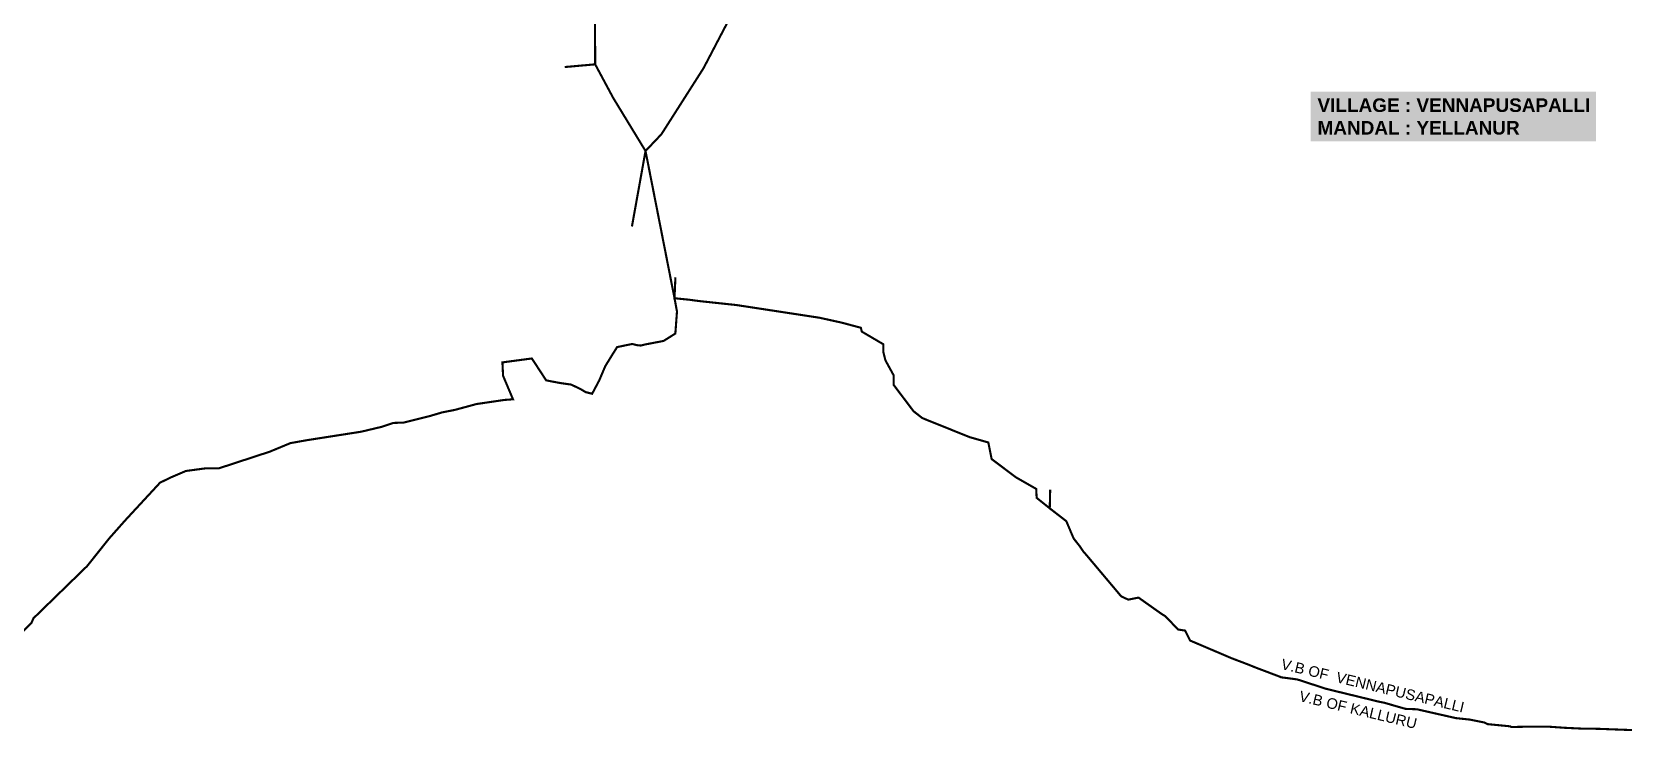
# Model space of a CAD drawing. Header units: inches. Extents: x 174104 to 230935, y 1583276 to 1631460.
# Drawn here: x 180822 to 186101, y 1619373 to 1621693 of the extents above; entities that cross this region are included whole.
import ezdxf
from ezdxf.enums import TextEntityAlignment as Align

# ---------------------------------------------------------------- set-up
doc = ezdxf.new("R2010")
doc.units = ezdxf.units.IN
doc.header["$LTSCALE"] = 15
doc.header["$MEASUREMENT"] = 0
doc.linetypes.add('HIDDEN2', pattern=[0.1875, 0.125, -0.0625])
for name, color, linetype in [('TEXT', 1, 'Continuous'), ('VB', 72, 'Continuous'), ('VILLAGE BOUNDRY', 5, 'Continuous')]:
    doc.layers.add(name, color=color, linetype=linetype)
doc.styles.get("Standard").update_dxf_attribs({"font": 'arial.ttf'})

msp = doc.modelspace()

# ---------------------------------------------------------------- linework, layer by layer
at = {"layer": 'VILLAGE BOUNDRY', "linetype": 'HIDDEN2', "ltscale": 20, "const_width": 7}
for points in [[(183129.87519, 1621727.14047), (183048.78542, 1621572.16855), (182962.52361, 1621436.81814), (182909.02438, 1621352.87435), (182856.395, 1621297.46661), (182811.32356, 1621047.03369), (182856.395, 1621297.46661), (182749.10139, 1621473.71748), (182689.47401, 1621584.85262), (182588.65671, 1621575.88298), (182689.47401, 1621584.85262), (182688.65848, 1621794.92195)], [(182952.54904, 1620808.98653), (182856.395, 1621297.46661)], [(182955.4867, 1620878.80028), (182952.54904, 1620808.98653), (182992.72443, 1620804.9249), (183000.70303, 1620804.1146), (183033.39139, 1620799.70324), (183158.12692, 1620786.36126), (183433.53357, 1620744.25354), (183507.25728, 1620727.95546), (183570.3028, 1620711.07307), (183573.70474, 1620698.1965), (183644.9156, 1620656.33452), (183644.81287, 1620630.92307), (183651.92185, 1620602.97266), (183679.0693, 1620553.47503), (183678.94121, 1620521.78911), (183745.1876, 1620434.12476), (183774.29768, 1620411.41874), (183931.6688, 1620348.03722), (183993.1418, 1620330.53375), (184004.06551, 1620275.49781), (184084.48815, 1620215.05469), (184151.84, 1620176.60753), (184153.30374, 1620146.93206), (184196.77018, 1620112.02612), (184198.20668, 1620173.53526), (184196.77018, 1620112.02612), (184251.72813, 1620069.45486), (184275.91255, 1620012.24855), (184296.47492, 1619986.11451), (184309.43427, 1619967.00049), (184317.66544, 1619958.07178), (184433.84403, 1619819.9775), (184457.22197, 1619809.18298), (184491.12273, 1619815.9915), (184569.01147, 1619760.80641), (184578.9292, 1619754.90839), (184622.75944, 1619710.11085), (184645.76932, 1619706.5261), (184662.08212, 1619673.59676), (184800.49531, 1619614.61255), (184855.78063, 1619593.59446), (184876.50917, 1619585.08942), (184961.48683, 1619552.90951), (184963.84347, 1619551.61811), (185017.24025, 1619544.61486), (185113.30276, 1619513.36504), (185287.05911, 1619471.03072), (185305.9083, 1619467.22624), (185376.22232, 1619446.94666), (185414.15308, 1619445.55056), (185543.43313, 1619416.23738), (185590.1463, 1619411.27913), (185638.61599, 1619401.55546), (185648.13082, 1619396.3389), (185723.55966, 1619388.99177), (185727.28185, 1619386.69837), (185783.98344, 1619387.91814), (185847.62618, 1619388.0751), (185904.20402, 1619384.11816), (185961.2014, 1619381.40228), (186015.01226, 1619380.76544), (186130.03088, 1619376.44555)], [(180634.04468, 1619546.69083), (180820.72354, 1619733.03879), (180826.76627, 1619747.2526), (181005.20435, 1619920.92488), (181077.74485, 1620012.03194), (181130.85227, 1620071.98526), (181246.68452, 1620197.24), (181281.53221, 1620214.18414), (181332.3402, 1620235.98657), (181395.97957, 1620244.50872), (181441.19314, 1620244.61552), (181610.67654, 1620300.10823), (181678.7488, 1620328.3312), (181734.14586, 1620338.24247), (181913.49969, 1620366.24097), (181982.83515, 1620382.75611), (182020.27369, 1620395.34612), (182055.0583, 1620396.65339), (182139.93052, 1620417.85247), (182181.42547, 1620430.1365), (182224.35425, 1620438.65022), (182296.02002, 1620458.05172), (182387.95004, 1620471.5798), (182416.94159, 1620473.77917), (182384.06938, 1620551.72239), (182381.92097, 1620596.22227), (182479.54119, 1620609.18202), (182526.94927, 1620536.61075), (182567.99604, 1620528.67984), (182577.42689, 1620527.16267), (182592.40669, 1620525.06848), (182609.97555, 1620522.59398), (182641.18627, 1620507.49256), (182657.61486, 1620497.62754), (182679.42762, 1620492.17781), (182702.54853, 1620535.71601), (182723.05107, 1620583.77569), (182744.93612, 1620619.51879), (182762.2443, 1620646.96265), (182811.94164, 1620657.24595), (182827.66609, 1620653.43804), (182840.77721, 1620652.07453), (182855.78252, 1620655.75822), (182916.24983, 1620667.34592), (182955.3242, 1620691.90073), (182960.69772, 1620765.0449), (182952.54904, 1620808.98653)]]:
    msp.add_lwpolyline(points, dxfattribs=at)

# ---------------------------------------------------------------- texts
at = {"layer": 'TEXT', "insert": (185084.5223, 1621471.91731), "char_height": 45, "width": 900.9718281, "attachment_point": 1, "bg_fill": 1, "box_fill_scale": 1.5, "bg_fill_color": 50, "bg_fill_transparency": 0}
msp.add_mtext('{\\fArial|b1|i0|c0|p34;\\C5;VILLAGE : VENNAPUSAPALLI\\PMANDAL : YELLANUR }', dxfattribs=at)
at = {"layer": 'VB', "color": 1}
for s, p in [('V.B OF  VENNAPUSAPALLI ', (184965.33123, 1619596.57317)), ('V.B OF KALLURU', (185025.09807, 1619490.42796))]:
    msp.add_text(s, height=35, rotation=346.5096544, dxfattribs=at).set_placement(p, align=Align.MIDDLE_LEFT)

doc.saveas('drawing.dxf')
